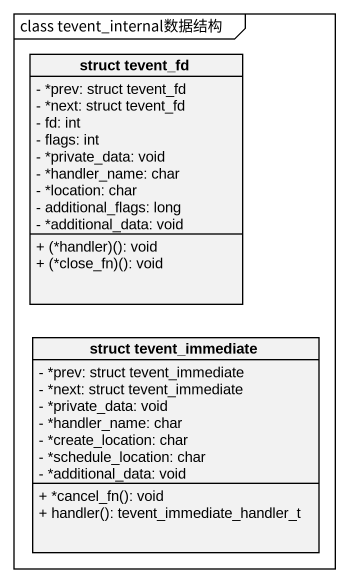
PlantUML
@startuml
mainframe class tevent_internal数据结构
hide circle
hide empty members
skinparam classAttributeIconSize 0
class "struct tevent_fd" as struct_tevent_fd {
  - *prev: struct tevent_fd
  - *next: struct tevent_fd
  - fd: int
  - flags: int
  - *private_data: void
  - *handler_name: char
  - *location: char
  - additional_flags: long
  - *additional_data: void
  + (*handler)(): void
  + (*close_fn)(): void
}
class "struct tevent_immediate" as struct_tevent_immediate {
  - *prev: struct tevent_immediate
  - *next: struct tevent_immediate
  - *private_data: void
  - *handler_name: char
  - *create_location: char
  - *schedule_location: char
  - *additional_data: void
  + *cancel_fn(): void
  + handler(): tevent_immediate_handler_t
}
@enduml
